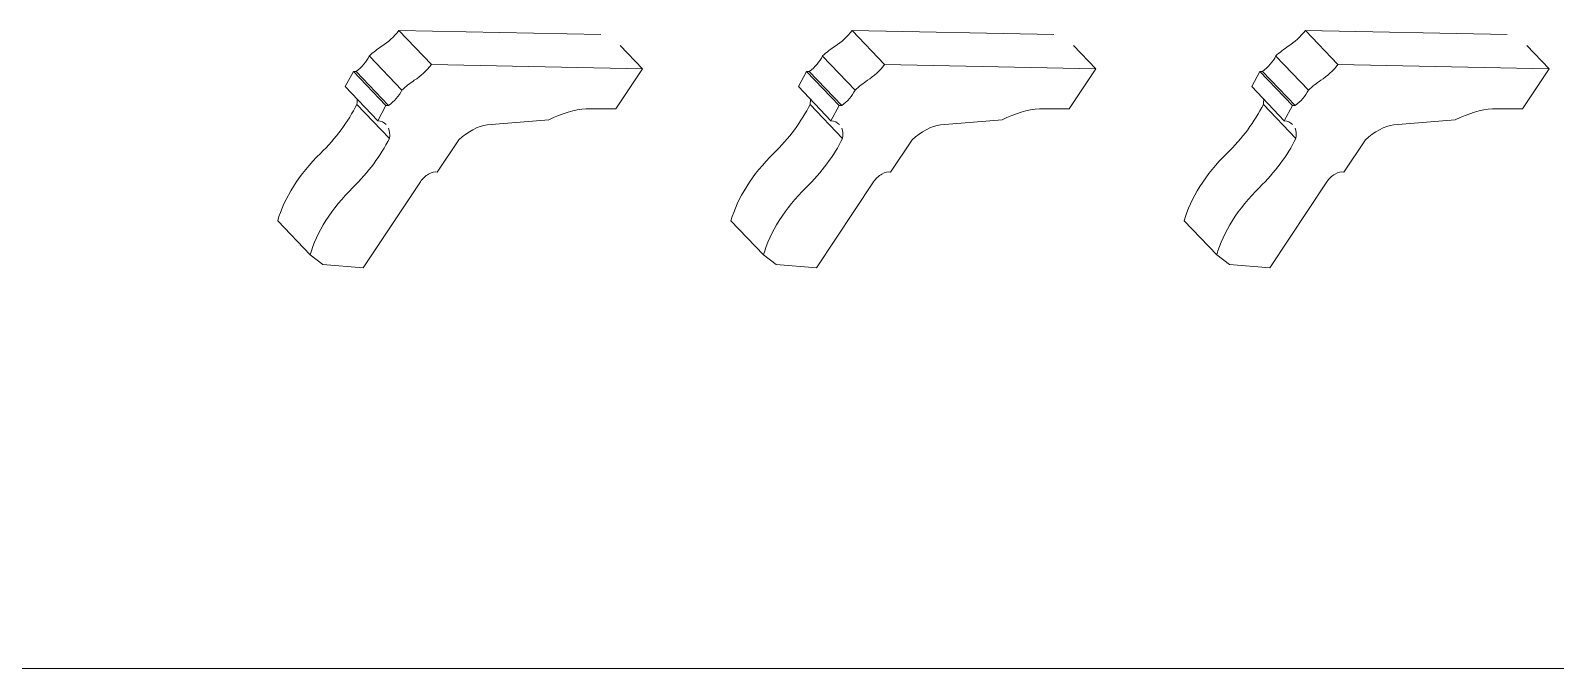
# Model space of a CAD drawing. Header units: inches. Extents: x -10318 to -7858, y -1627 to -453.
# Drawn here: x -8742 to -8701.63, y -596.31 to -579.41 of the extents above; entities that cross this region are included whole.
import ezdxf

# ---------------------------------------------------------------- set-up
doc = ezdxf.new("R2010")
doc.units = ezdxf.units.IN
doc.header["$MEASUREMENT"] = 0
doc.layers.add('A-FLOR', color=192, linetype='Continuous', lineweight=18)
doc.layers.add('A-GENM', color=13, linetype='Continuous', lineweight=9)

# ---------------------------------------------------------------- blocks, each defined once
blk = doc.blocks.new('Hand gun - Hand gun-5214890-4-Lower')
at = {"layer": 'A-GENM'}
for p, q in [((-1.769, 3.467), (3.575, 3.36)), ((-1.769, 3.467), (-0.908, 2.564)), ((4.683, 2.453), (4.092, 3.073)), ((-1.69, 1.889), (-2.551, 2.791)), ((4.683, 2.453), (-0.908, 2.564)), ((3.978, 1.39), (4.683, 2.453)), ((-3.19, 1.981), (-2.974, 2.38)), ((-2.974, 2.38), (-2.902, 2.38)), ((-2.114, 1.477), (-2.974, 2.38)), ((-2.041, 1.477), (-2.902, 2.38)), ((-2.33, 1.078), (-3.19, 1.981)), ((-2.021, 0.609), (-2.882, 1.511)), ((-2.114, 1.477), (-2.33, 1.078)), ((-2.041, 1.477), (-2.114, 1.477)), ((3.189, 1.39), (3.978, 1.39)), ((0.571, 0.972), (2.2, 1.098)), ((-0.751, -0.286), (-0.181, 0.573)), ((-2.714, -2.82), (-1.199, -0.538)), ((-4.117, -2.478), (-4.977, -1.576)), ((-4.117, -2.478), (-3.781, -2.731)), ((-3.781, -2.731), (-2.714, -2.82))]:
    blk.add_line(p, q, dxfattribs=at)
for centre, major_axis, start_param, end_param in [((-2.362, 3.689), (0.769, 0.733), 4.38781, 4.975381), ((-2.039, 2.222), (0.998, 0.951), 1.246217, 1.554536), ((-3.056, 2.76), (0.508, 0.485), 4.495846, 5.295947), ((-1.501, 2.786), (0.769, 0.733), 4.38781, 4.975381), ((-1.178, 1.319), (0.998, 0.951), 1.246217, 1.554536), ((-3.675, 1.202), (0.709, 0.676), 5.646778, 5.850287), ((-2.195, 1.857), (0.508, 0.485), 4.495846, 5.295947), ((-5.043, 1.38), (2.178, 2.077), 4.732095, 5.294321), ((2.182, -0.619), (1.822, 1.738), 0.573577, 1.075258), ((-2.814, 0.299), (0.709, 0.676), 0.006554, 0.435194), ((-2.814, 0.299), (0.709, 0.676), 5.646778, 6.075418), ((0.211, 0.108), (0.791, 0.754), 0.670683, 1.536658), ((-4.182, 0.478), (2.178, 2.077), 4.732095, 5.294321), ((-2.707, -0.902), (2.075, 1.978), 1.590502, 2.397075), ((-0.964, -0.579), (0.271, 0.259), 0.318272, 1.958882), ((-1.846, -1.804), (2.075, 1.978), 1.590502, 2.397075)]:
    blk.add_ellipse(centre, major_axis=major_axis, ratio=0.55545, start_param=start_param, end_param=end_param, dxfattribs=at)

msp = doc.modelspace()

# ---------------------------------------------------------------- linework, layer by layer
at = {"layer": 'A-FLOR'}
msp.add_line((-8889.43, -596.3081), (-8614.12, -596.3081), dxfattribs=at)

# ---------------------------------------------------------------- block references
at = {"layer": 'A-GENM'}
for p in [(-8730.4807, -582.8774), (-8718.4807, -582.8774), (-8706.4807, -582.8774)]:
    msp.add_blockref('Hand gun - Hand gun-5214890-4-Lower', p, dxfattribs=at)

doc.saveas('drawing.dxf')
